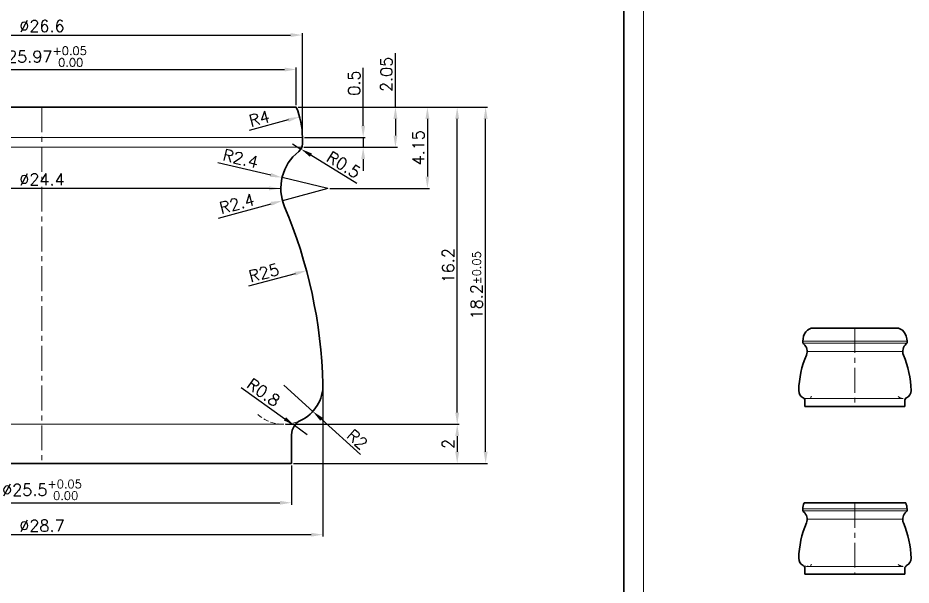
# Model space of a CAD drawing. Extents: x 678 to 1043, y 7 to 427.
# Drawn here: x 815 to 1043.1, y 141.8 to 286.6 of the extents above; entities that cross this region are included whole.
import ezdxf

# ---------------------------------------------------------------- set-up
doc = ezdxf.new("R2010")
doc.units = 0
doc.header["$LTSCALE"] = 0.2
doc.linetypes.add('CENTER', pattern=[50.8, 31.75, -6.35, 6.35, -6.35])
doc.linetypes.add('HIDDEN', pattern=[9.525, 6.35, -3.175])
doc.layers.get('0').update_dxf_attribs({"linetype": 'CONTINUOUS', "lineweight": 15})
doc.layers.get('DEFPOINTS').update_dxf_attribs({"linetype": 'CONTINUOUS'})
for name, color, linetype, lineweight in [('1', 1, 'CENTER', 15), ('2', 2, 'HIDDEN', 15), ('3', 3, 'CONTINUOUS', 35), ('8', 252, 'CONTINUOUS', 15)]:
    doc.layers.add(name, color=color, linetype=linetype, lineweight=lineweight)
doc.styles.add('ROMANS', font='romans.shx')
doc.dimstyles.new('MD1', dxfattribs={"dimtxt": 3, "dimasz": 3, "dimexe": 0.5, "dimexo": 0.5, "dimgap": 0.8, "dimtad": 1, "dimlfac": 0.2, "dimzin": 9, "dimdsep": 46, "dimtxsty": 'ROMANS', "dimcen": 1, "dimclrt": 256, "dimadec": 1, "dimazin": 2, "dimtfac": 1, "dimtmove": 0, "dimatfit": 3, "dimfxl": 1, "dimtolj": 1, "dimtzin": 0, "dimarcsym": 0})
doc.dimstyles.new('MD1$4', dxfattribs={"dimtxt": 3, "dimasz": 3, "dimexe": 0.5, "dimexo": 0.5, "dimgap": 0.8, "dimtad": 1, "dimlfac": 0.2, "dimzin": 9, "dimdsep": 46, "dimtxsty": 'ROMANS', "dimcen": 1, "dimclrt": 256, "dimadec": 1, "dimazin": 2, "dimtfac": 1, "dimtmove": 0, "dimatfit": 3, "dimfxl": 1, "dimtolj": 1, "dimtzin": 0, "dimarcsym": 0})

# ---------------------------------------------------------------- blocks, each defined once
blk = doc.blocks.new('*D3')
at = {"color": 0, "lineweight": -2, "transparency": 16777216}
for p, q in [((883.39, 182.83), (927.67, 182.83)), ((927.17, 179.83), (927.17, 175.83)), ((885.39, 172.83), (927.67, 172.83))]:
    blk.add_line(p, q, dxfattribs=at)
at = {"color": 0, "transparency": 16777216}
for points in [[(927.67, 179.83), (926.67, 179.83), (927.17, 182.83)], [(926.67, 175.83), (927.67, 175.83), (927.17, 172.83)]]:
    blk.add_solid(points, dxfattribs=at)
at = {"layer": 'DEFPOINTS', "color": 0, "transparency": 16777216}
for p in [(882.89, 182.83), (884.89, 172.83), (927.17, 172.83)]:
    blk.add_point(p, dxfattribs=at)
at = {"transparency": 16777216, "insert": (924.87, 177.83), "char_height": 3, "attachment_point": 5, "rotation": 90, "style": 'ROMANS'}
blk.add_mtext('\\A1;2', dxfattribs=at)
blk = doc.blocks.new('*D4')
at = {"color": 0, "lineweight": -2, "transparency": 16777216}
for p, q in [((886.58, 263.83), (927.67, 263.83)), ((927.17, 185.83), (927.17, 260.83)), ((883.39, 182.83), (927.67, 182.83))]:
    blk.add_line(p, q, dxfattribs=at)
at = {"color": 0, "transparency": 16777216}
for points in [[(927.67, 260.83), (926.67, 260.83), (927.17, 263.83)], [(926.67, 185.83), (927.67, 185.83), (927.17, 182.83)]]:
    blk.add_solid(points, dxfattribs=at)
at = {"layer": 'DEFPOINTS', "color": 0, "transparency": 16777216}
for p in [(886.08, 263.83), (927.17, 263.83), (882.89, 182.83)]:
    blk.add_point(p, dxfattribs=at)
at = {"transparency": 16777216, "insert": (924.87, 223.33), "char_height": 3, "attachment_point": 5, "rotation": 90, "style": 'ROMANS'}
blk.add_mtext('\\A1;16.2', dxfattribs=at)
blk = doc.blocks.new('*D5')
at = {"color": 0, "lineweight": -2, "transparency": 16777216}
for p, q in [((886.58, 263.83), (934.93, 263.83)), ((934.43, 175.83), (934.43, 260.83)), ((885.39, 172.83), (934.93, 172.83))]:
    blk.add_line(p, q, dxfattribs=at)
at = {"color": 0, "transparency": 16777216}
for points in [[(934.93, 260.83), (933.93, 260.83), (934.43, 263.83)], [(933.93, 175.83), (934.93, 175.83), (934.43, 172.83)]]:
    blk.add_solid(points, dxfattribs=at)
at = {"layer": 'DEFPOINTS', "color": 0, "transparency": 16777216}
for p in [(886.08, 263.83), (934.43, 263.83), (884.89, 172.83)]:
    blk.add_point(p, dxfattribs=at)
at = {"transparency": 16777216, "insert": (932.13, 218.33), "char_height": 3, "attachment_point": 5, "rotation": 90, "style": 'ROMANS'}
blk.add_mtext('\\A1;18.2{}{\\H0.71x;\\C3;%%p0.05}', dxfattribs=at)
blk = doc.blocks.new('*D6')
at = {"color": 0, "lineweight": -2, "transparency": 16777216}
for p, q in [((757.39, 172.33), (757.39, 162.3)), ((884.89, 172.33), (884.89, 162.3)), ((760.39, 162.8), (881.89, 162.8))]:
    blk.add_line(p, q, dxfattribs=at)
at = {"color": 0, "transparency": 16777216}
for points in [[(760.39, 163.3), (760.39, 162.3), (757.39, 162.8)], [(881.89, 162.3), (881.89, 163.3), (884.89, 162.8)]]:
    blk.add_solid(points, dxfattribs=at)
at = {"layer": 'DEFPOINTS', "color": 0, "transparency": 16777216}
for p in [(757.39, 172.83), (884.89, 172.83), (884.89, 162.8)]:
    blk.add_point(p, dxfattribs=at)
at = {"transparency": 16777216, "insert": (821.14, 166.09), "char_height": 3, "attachment_point": 5, "style": 'ROMANS'}
blk.add_mtext('\\A1;%%c25.5{}{\\H0.71x;\\C3;\\S+0.05^  0.00;}', dxfattribs=at)
blk = doc.blocks.new('*D7')
at = {"color": 0, "lineweight": -2, "transparency": 16777216}
for p, q in [((749.39, 192.33), (749.39, 154.14)), ((892.89, 192.33), (892.89, 154.14)), ((889.89, 154.64), (752.39, 154.64))]:
    blk.add_line(p, q, dxfattribs=at)
at = {"color": 0, "transparency": 16777216}
for points in [[(752.39, 155.14), (752.39, 154.14), (749.39, 154.64)], [(889.89, 154.14), (889.89, 155.14), (892.89, 154.64)]]:
    blk.add_solid(points, dxfattribs=at)
at = {"layer": 'DEFPOINTS', "color": 0, "transparency": 16777216}
for p in [(749.39, 192.83), (892.89, 192.83), (749.39, 154.64)]:
    blk.add_point(p, dxfattribs=at)
at = {"transparency": 16777216, "insert": (821.14, 156.94), "char_height": 3, "attachment_point": 5, "style": 'ROMANS'}
blk.add_mtext('\\A1;%%c28.7', dxfattribs=at)
blk = doc.blocks.new('*D8')
at = {"color": 0, "lineweight": -2, "transparency": 16777216}
for p, q in [((754.64, 256.58), (754.64, 282.74)), ((757.64, 282.24), (884.64, 282.24)), ((887.64, 256.58), (887.64, 282.74))]:
    blk.add_line(p, q, dxfattribs=at)
at = {"color": 0, "transparency": 16777216}
for points in [[(757.64, 282.74), (757.64, 281.74), (754.64, 282.24)], [(884.64, 281.74), (884.64, 282.74), (887.64, 282.24)]]:
    blk.add_solid(points, dxfattribs=at)
at = {"layer": 'DEFPOINTS', "color": 0, "transparency": 16777216}
for p in [(887.64, 282.24), (754.64, 256.08), (887.64, 256.08)]:
    blk.add_point(p, dxfattribs=at)
at = {"transparency": 16777216, "insert": (821.14, 284.54), "char_height": 3, "attachment_point": 5, "style": 'ROMANS'}
blk.add_mtext('\\A1;%%c26.6', dxfattribs=at)
blk = doc.blocks.new('*D9')
at = {"color": 0, "lineweight": -2, "transparency": 16777216}
for p, q in [((756.2, 264.33), (756.2, 273.95)), ((886.08, 264.33), (886.08, 273.95)), ((759.2, 273.45), (883.08, 273.45))]:
    blk.add_line(p, q, dxfattribs=at)
at = {"color": 0, "transparency": 16777216}
for points in [[(759.2, 273.95), (759.2, 272.95), (756.2, 273.45)], [(883.08, 272.95), (883.08, 273.95), (886.08, 273.45)]]:
    blk.add_solid(points, dxfattribs=at)
at = {"layer": 'DEFPOINTS', "color": 0, "transparency": 16777216}
for p in [(886.08, 273.45), (756.2, 263.83), (886.08, 263.83)]:
    blk.add_point(p, dxfattribs=at)
at = {"transparency": 16777216, "insert": (821.14, 276.73), "char_height": 3, "attachment_point": 5, "style": 'ROMANS'}
blk.add_mtext('\\A1;%%c25.97{}{\\H0.71x;\\C3;\\S+0.05^  0.00;}', dxfattribs=at)
blk = doc.blocks.new('*D10')
at = {"color": 0, "lineweight": -2, "transparency": 16777216}
for p, q in [((760.14, 243.58), (760.14, 243.58)), ((879.14, 243.08), (763.14, 243.08)), ((882.14, 243.58), (882.14, 243.58))]:
    blk.add_line(p, q, dxfattribs=at)
at = {"color": 0, "transparency": 16777216}
for points in [[(763.14, 243.58), (763.14, 242.58), (760.14, 243.08)], [(879.14, 242.58), (879.14, 243.58), (882.14, 243.08)]]:
    blk.add_solid(points, dxfattribs=at)
at = {"layer": 'DEFPOINTS', "color": 0, "transparency": 16777216}
for p in [(760.14, 243.08), (760.14, 243.08), (882.14, 243.08)]:
    blk.add_point(p, dxfattribs=at)
at = {"transparency": 16777216, "insert": (821.14, 245.38), "char_height": 3, "attachment_point": 5, "style": 'ROMANS'}
blk.add_mtext('\\A1;%%c24.4', dxfattribs=at)
blk = doc.blocks.new('*D11')
at = {"color": 0, "lineweight": -2, "transparency": 16777216}
for p, q in [((911.4, 263.83), (911.4, 277.58)), ((886.58, 263.83), (911.9, 263.83)), ((911.4, 260.83), (911.4, 256.58)), ((887.99, 253.58), (911.9, 253.58))]:
    blk.add_line(p, q, dxfattribs=at)
at = {"color": 0, "transparency": 16777216}
for points in [[(911.9, 260.83), (910.9, 260.83), (911.4, 263.83)], [(910.9, 256.58), (911.9, 256.58), (911.4, 253.58)]]:
    blk.add_solid(points, dxfattribs=at)
at = {"layer": 'DEFPOINTS', "color": 0, "transparency": 16777216}
for p in [(886.08, 263.83), (887.49, 253.58), (911.4, 253.58)]:
    blk.add_point(p, dxfattribs=at)
at = {"transparency": 16777216, "insert": (909.1, 272.2), "char_height": 3, "attachment_point": 5, "rotation": 90, "style": 'ROMANS'}
blk.add_mtext('\\A1;2.05', dxfattribs=at)
blk = doc.blocks.new('*D12')
at = {"color": 0, "lineweight": -2, "transparency": 16777216}
for p, q in [((903.16, 259.08), (903.16, 273.91)), ((888.14, 256.08), (903.66, 256.08)), ((903.16, 256.08), (903.16, 253.58)), ((887.99, 253.58), (903.66, 253.58)), ((903.16, 250.58), (903.16, 247.58))]:
    blk.add_line(p, q, dxfattribs=at)
at = {"color": 0, "transparency": 16777216}
for points in [[(902.66, 259.08), (903.66, 259.08), (903.16, 256.08)], [(903.66, 250.58), (902.66, 250.58), (903.16, 253.58)]]:
    blk.add_solid(points, dxfattribs=at)
at = {"layer": 'DEFPOINTS', "color": 0, "transparency": 16777216}
for p in [(887.64, 256.08), (887.49, 253.58), (903.16, 253.58)]:
    blk.add_point(p, dxfattribs=at)
at = {"transparency": 16777216, "insert": (900.86, 269.97), "char_height": 3, "attachment_point": 5, "rotation": 90, "style": 'ROMANS'}
blk.add_mtext('\\A1;0.5', dxfattribs=at)
blk = doc.blocks.new('*D13')
at = {"color": 0, "lineweight": -2, "transparency": 16777216}
for p, q in [((886.58, 263.83), (920.06, 263.83)), ((919.56, 260.83), (919.56, 246.08)), ((894.64, 243.08), (920.06, 243.08))]:
    blk.add_line(p, q, dxfattribs=at)
at = {"color": 0, "transparency": 16777216}
for points in [[(920.06, 260.83), (919.06, 260.83), (919.56, 263.83)], [(919.06, 246.08), (920.06, 246.08), (919.56, 243.08)]]:
    blk.add_solid(points, dxfattribs=at)
at = {"layer": 'DEFPOINTS', "color": 0, "transparency": 16777216}
for p in [(886.08, 263.83), (894.14, 243.08), (919.56, 243.08)]:
    blk.add_point(p, dxfattribs=at)
at = {"transparency": 16777216, "insert": (917.26, 253.46), "char_height": 3, "attachment_point": 5, "rotation": 90, "style": 'ROMANS'}
blk.add_mtext('\\A1;4.15', dxfattribs=at)
blk = doc.blocks.new('*D14')
at = {"color": 0, "lineweight": -2, "transparency": 16777216}
blk.add_line((884.04, 260.55), (874.08, 257.84), dxfattribs=at)
at = {"color": 0, "transparency": 16777216}
blk.add_solid([(884.17, 260.07), (883.91, 261.03), (886.94, 261.34)], dxfattribs=at)
at = {"layer": 'DEFPOINTS', "color": 0, "transparency": 16777216}
for p in [(886.94, 261.34), (867.64, 256.08)]:
    blk.add_point(p, dxfattribs=at)
at = {"transparency": 16777216, "insert": (876.65, 260.92), "char_height": 3, "attachment_point": 5, "rotation": 15.2411, "style": 'ROMANS'}
blk.add_mtext('\\A1;R4', dxfattribs=at)
blk = doc.blocks.new('*D15')
at = {"color": 0, "lineweight": -2, "transparency": 16777216}
for p, q in [((866.02, 249.7), (879.54, 246.52)), ((894.14, 243.08), (882.46, 245.83))]:
    blk.add_line(p, q, dxfattribs=at)
at = {"color": 0, "transparency": 16777216}
blk.add_solid([(879.43, 246.03), (879.66, 247.01), (882.46, 245.83)], dxfattribs=at)
at = {"layer": 'DEFPOINTS', "color": 0, "transparency": 16777216}
for p in [(882.46, 245.83), (894.14, 243.08)]:
    blk.add_point(p, dxfattribs=at)
at = {"transparency": 16777216, "insert": (871.85, 250.7), "char_height": 3, "attachment_point": 5, "rotation": 346.7468, "style": 'ROMANS'}
blk.add_mtext('\\A1;R2.4', dxfattribs=at)
blk = doc.blocks.new('*D16')
at = {"color": 0, "lineweight": -2, "transparency": 16777216}
for p, q in [((894.14, 243.08), (882.56, 239.94)), ((866.26, 235.52), (879.66, 239.15))]:
    blk.add_line(p, q, dxfattribs=at)
at = {"color": 0, "transparency": 16777216}
blk.add_solid([(879.8, 238.67), (879.53, 239.64), (882.56, 239.94)], dxfattribs=at)
at = {"layer": 'DEFPOINTS', "color": 0, "transparency": 16777216}
for p in [(894.14, 243.08), (882.56, 239.94)]:
    blk.add_point(p, dxfattribs=at)
at = {"transparency": 16777216, "insert": (870.91, 239.16), "char_height": 3, "attachment_point": 5, "rotation": 15.1824, "style": 'ROMANS'}
blk.add_mtext('\\A1;R2.4', dxfattribs=at)
blk = doc.blocks.new('*D17')
at = {"color": 0, "lineweight": -2, "transparency": 16777216}
for p, q in [((885.14, 254.45), (887.27, 253.14)), ((901.52, 244.34), (889.82, 251.56))]:
    blk.add_line(p, q, dxfattribs=at)
at = {"color": 0, "transparency": 16777216}
blk.add_solid([(890.08, 251.99), (889.56, 251.14), (887.27, 253.14)], dxfattribs=at)
at = {"layer": 'DEFPOINTS', "color": 0, "transparency": 16777216}
for p in [(885.14, 254.45), (887.27, 253.14)]:
    blk.add_point(p, dxfattribs=at)
at = {"transparency": 16777216, "insert": (898.15, 249.12), "char_height": 3, "attachment_point": 5, "rotation": 328.3119, "style": 'ROMANS'}
blk.add_mtext('\\A1;R0.5', dxfattribs=at)
blk = doc.blocks.new('*D18')
at = {"color": 0, "lineweight": -2, "transparency": 16777216}
blk.add_line((885.79, 221.3), (873.9, 218.12), dxfattribs=at)
at = {"color": 0, "transparency": 16777216}
blk.add_solid([(885.92, 220.82), (885.66, 221.78), (888.69, 222.07)], dxfattribs=at)
at = {"layer": 'DEFPOINTS', "color": 0, "transparency": 16777216}
for p in [(888.69, 222.07), (767.93, 189.79)]:
    blk.add_point(p, dxfattribs=at)
at = {"transparency": 16777216, "insert": (877.8, 221.54), "char_height": 3, "attachment_point": 5, "rotation": 14.968, "style": 'ROMANS'}
blk.add_mtext('\\A1;R25', dxfattribs=at)
blk = doc.blocks.new('*D19')
at = {"color": 0, "lineweight": -2, "transparency": 16777216}
for p, q in [((872, 192.22), (883.19, 184.25)), ((888.89, 180.18), (885.63, 182.51))]:
    blk.add_line(p, q, dxfattribs=at)
at = {"color": 0, "transparency": 16777216}
blk.add_solid([(882.9, 183.84), (883.48, 184.65), (885.63, 182.51)], dxfattribs=at)
at = {"layer": 'DEFPOINTS', "color": 0, "transparency": 16777216}
for p in [(885.63, 182.51), (888.89, 180.18)]:
    blk.add_point(p, dxfattribs=at)
at = {"transparency": 16777216, "insert": (877.71, 190.98), "char_height": 3, "attachment_point": 5, "rotation": 324.5165, "style": 'ROMANS'}
blk.add_mtext('\\A1;R0.8', dxfattribs=at)
blk = doc.blocks.new('*D20')
at = {"color": 0, "lineweight": -2, "transparency": 16777216}
for p, q in [((882.89, 192.83), (890.31, 186.13)), ((892.53, 184.11), (902.49, 175.11))]:
    blk.add_line(p, q, dxfattribs=at)
at = {"color": 0, "transparency": 16777216}
blk.add_solid([(892.87, 184.48), (892.2, 183.74), (890.31, 186.13)], dxfattribs=at)
at = {"layer": 'DEFPOINTS', "color": 0, "transparency": 16777216}
for p in [(882.89, 192.83), (890.31, 186.13)]:
    blk.add_point(p, dxfattribs=at)
at = {"transparency": 16777216, "insert": (901.64, 178.98), "char_height": 3, "attachment_point": 5, "rotation": 317.8791, "style": 'ROMANS'}
blk.add_mtext('\\A1;R2', dxfattribs=at)

msp = doc.modelspace()

# ---------------------------------------------------------------- linework, layer by layer
at = {"linetype": 'ByBlock'}
msp.add_line((974.719, 6.758), (974.719, 426.758), dxfattribs=at)
at = {"layer": '1'}
for p, q in [((821.141, 263.832), (821.141, 172.832)), ((1028.722, 207.412), (1028.722, 187.412)), ((1028.722, 162.756), (1028.722, 144.556))]:
    msp.add_line(p, q, dxfattribs=at)
at = {"layer": '2'}
for centre, radius, start, end in [((1016.372, 191.412), 2, 244.62307, 311.44824), ((1041.072, 191.412), 2, 228.55176, 295.37693), ((882.891, 192.832), 10, 228.55176, 295.37693), ((1016.372, 148.556), 2, 244.62307, 311.44824), ((1041.072, 148.556), 2, 228.55176, 295.37693)]:
    msp.add_arc(centre, radius, start, end, dxfattribs=at)
at = {"layer": '3', "linetype": 'ByBlock'}
msp.add_line((969.719, 11.758), (969.719, 421.758), dxfattribs=at)
at = {"layer": '3'}
for p, q in [((821.141, 263.832), (756.204, 263.832)), ((821.141, 263.832), (886.078, 263.832)), ((887.641, 254.451), (887.641, 256.082)), ((1028.722, 207.412), (1018.134, 207.412)), ((1028.722, 207.412), (1039.309, 207.412)), ((1015.422, 203.736), (1015.422, 204.062)), ((1042.022, 203.736), (1042.022, 204.062)), ((1015.972, 187.412), (1015.972, 188.882)), ((1028.722, 187.412), (1015.972, 187.412)), ((1028.722, 187.412), (1041.472, 187.412)), ((1041.472, 187.412), (1041.472, 188.882)), ((884.891, 172.832), (884.891, 180.183)), ((821.141, 172.832), (757.391, 172.832)), ((821.141, 172.832), (884.891, 172.832)), ((1028.722, 162.756), (1015.734, 162.756)), ((1028.722, 162.756), (1041.709, 162.756)), ((1015.422, 160.88), (1015.422, 161.206)), ((1042.022, 160.88), (1042.022, 161.206)), ((1015.972, 144.556), (1015.972, 146.026)), ((1041.472, 144.556), (1041.472, 146.026)), ((1028.722, 144.556), (1015.972, 144.556)), ((1028.722, 144.556), (1041.472, 144.556))]:
    msp.add_line(p, q, dxfattribs=at)
for centre, radius, start, end in [((867.641, 256.082), 20, 0, 22.79903), ((885.141, 254.451), 2.5, 308.36651, 0), ((894.141, 243.082), 12, 128.36651, 202.89211), ((767.931, 189.79), 125, 1.51607, 22.89211), ((1019.422, 204.062), 4, 143.57643, 180), ((1018.134, 205.012), 2.4, 90, 143.57643), ((1039.309, 205.012), 2.4, 36.42357, 90), ((1038.022, 204.062), 4, 0, 36.42357), ((1015.922, 203.736), 0.5, 180, 231.63349), ((1014.122, 201.462), 2.4, 337.10789, 51.63349), ((1043.322, 201.462), 2.4, 128.36651, 202.89211), ((1041.522, 203.736), 0.5, 308.36651, 0), ((1039.364, 190.803), 25, 157.10789, 178.48393), ((1018.08, 190.803), 25, 1.51607, 22.89211), ((882.891, 192.832), 10, 295.37693, 1.51607), ((1016.372, 191.412), 2, 178.48393, 244.62307), ((1015.172, 188.882), 0.8, 0, 64.62307), ((1042.272, 188.882), 0.8, 115.37693, 180), ((1041.072, 191.412), 2, 295.37693, 1.51607), ((888.891, 180.183), 4, 115.37693, 180), ((1019.422, 161.206), 4, 157.20097, 180), ((1038.022, 161.206), 4, 0, 22.79903), ((1015.922, 160.88), 0.5, 180, 231.63349), ((1014.122, 158.606), 2.4, 337.10789, 51.63349), ((1043.322, 158.606), 2.4, 128.36651, 202.89211), ((1041.522, 160.88), 0.5, 308.36651, 0), ((1039.364, 147.947), 25, 157.10789, 178.48393), ((1018.08, 147.947), 25, 1.51607, 22.89211), ((1016.372, 148.556), 2, 178.48393, 244.62307), ((1041.072, 148.556), 2, 295.37693, 1.51607), ((1015.172, 146.026), 0.8, 0, 64.62307), ((1042.272, 146.026), 0.8, 115.37693, 180)]:
    msp.add_arc(centre, radius, start, end, dxfattribs=at)
at = {"layer": '8'}
for p, q in [((754.641, 256.082), (821.141, 256.082)), ((887.641, 256.082), (821.141, 256.082)), ((821.141, 253.582), (754.797, 253.582)), ((821.141, 253.582), (887.485, 253.582)), ((821.141, 243.082), (760.141, 243.082)), ((821.141, 243.082), (882.141, 243.082)), ((1015.422, 204.062), (1028.722, 204.062)), ((1028.722, 203.562), (1015.453, 203.562)), ((1042.022, 204.062), (1028.722, 204.062)), ((1028.722, 203.562), (1041.991, 203.562)), ((1028.722, 201.462), (1016.522, 201.462)), ((1028.722, 201.462), (1040.922, 201.462)), ((1028.722, 189.412), (1016.372, 189.412)), ((1028.722, 189.412), (1041.072, 189.412)), ((821.141, 182.832), (759.391, 182.832)), ((821.141, 182.832), (882.891, 182.832)), ((1015.422, 161.206), (1028.722, 161.206)), ((1028.722, 160.706), (1015.453, 160.706)), ((1042.022, 161.206), (1028.722, 161.206)), ((1028.722, 160.706), (1041.991, 160.706)), ((1028.722, 158.606), (1016.522, 158.606)), ((1028.722, 158.606), (1040.922, 158.606)), ((1028.722, 146.556), (1016.372, 146.556)), ((1028.722, 146.556), (1041.072, 146.556))]:
    msp.add_line(p, q, dxfattribs=at)

# ---------------------------------------------------------------- dimensions: what is measured, and where the dimension line sits
for base, p1, p2, text, override, picture, middle in [((887.641, 282.242), (754.641, 256.082), (887.641, 256.082), '%%c<>', {"dimdec": 1}, '*D8', (821.141, 284.542)), ((886.078, 273.448), (756.204, 263.832), (886.078, 263.832), '<>{}{\\H0.71x;\\C3;\\S+0.05^  0.00;}', {"dimpost": '%%c<>', "dimtp": 0.05, "dimtm": 0}, '*D9', (821.141, 276.733)), ((749.391, 154.642), (892.891, 192.832), (749.391, 192.832), '%%c<>', {"dimdec": 1}, '*D7', (821.141, 156.942)), ((884.891, 162.801), (757.391, 172.832), (884.891, 172.832), '%%c<>{}{\\H0.71x;\\C3;\\S+0.05^  0.00;}', {"dimtp": 0.05, "dimtm": 0}, '*D6', (821.141, 166.086))]:
    dim = msp.add_linear_dim(base=base, p1=p1, p2=p2, text=text, dimstyle='MD1', override=override)
    dim.commit()
    dim.dimension.update_dxf_attribs({"geometry": picture, "text_midpoint": middle})
for base, p1, picture, middle in [((911.404, 253.582), (886.078, 263.832), '*D11', (911.404, 272.204)), ((903.159, 253.582), (887.641, 256.082), '*D12', (903.159, 269.968))]:
    dim = msp.add_linear_dim(base=base, p1=p1, p2=(887.485, 253.582), angle=90, dimstyle='MD1')
    dim.commit()
    dim.dimension.update_dxf_attribs({"geometry": picture, "text_midpoint": middle, "dimtype": 160})
for center, mpoint, picture, middle in [((867.641, 256.082), (886.937, 261.34), '*D14', (877.259, 258.703)), ((767.931, 189.79), (888.69, 222.075), '*D18', (878.394, 219.322)), ((882.891, 192.832), (890.308, 186.126), '*D20', (900.097, 177.274))]:
    dim = msp.add_radius_dim(center=center, mpoint=mpoint, dimstyle='MD1$4')
    dim.commit()
    dim.dimension.update_dxf_attribs({"geometry": picture, "text_midpoint": middle, "dimtype": 164})
dim = msp.add_linear_dim(base=(927.175, 263.832), p1=(882.891, 182.832), p2=(886.078, 263.832), angle=90, dimstyle='MD1', override={"dimdec": 1, "dimtp": 0.05, "dimtm": 0})
dim.commit()
dim.dimension.update_dxf_attribs({"geometry": '*D4', "text_midpoint": (927.175, 223.332), "dimtype": 160})
dim = msp.add_linear_dim(base=(934.427, 263.832), p1=(884.891, 172.832), p2=(886.078, 263.832), angle=90, text='<>{}{\\H0.71x;\\C3;%%p0.05}', dimstyle='MD1', override={"dimdec": 1, "dimtp": 0.05, "dimtm": 0.05})
dim.commit()
dim.dimension.update_dxf_attribs({"geometry": '*D5', "text_midpoint": (934.427, 218.332), "dimtype": 160})
dim = msp.add_linear_dim(base=(919.556, 243.082), p1=(886.078, 263.832), p2=(894.141, 243.082), angle=90, dimstyle='MD1')
dim.commit()
dim.dimension.update_dxf_attribs({"geometry": '*D13', "text_midpoint": (917.256, 253.457)})
for center, mpoint, picture, middle in [((894.141, 243.082), (882.461, 245.834), '*D15', (871.85, 250.696)), ((885.141, 254.451), (887.268, 253.138), '*D17', (898.153, 249.122)), ((894.141, 243.082), (882.56, 239.94), '*D16', (870.914, 239.163)), ((888.891, 180.183), (885.634, 182.505), '*D19', (877.709, 190.979))]:
    dim = msp.add_radius_dim(center=center, mpoint=mpoint, dimstyle='MD1$4')
    dim.commit()
    dim.dimension.update_dxf_attribs({"geometry": picture, "text_midpoint": middle})
dim = msp.add_linear_dim(base=(760.141, 243.082), p1=(882.141, 243.082), p2=(760.141, 243.082), dimstyle='MD1', override={"dimpost": '%%c<>'})
dim.commit()
dim.dimension.update_dxf_attribs({"geometry": '*D10', "text_midpoint": (821.141, 245.382)})
dim = msp.add_linear_dim(base=(927.175, 172.832), p1=(882.891, 182.832), p2=(884.891, 172.832), angle=90, dimstyle='MD1', override={"dimdec": 1, "dimtp": 0.05})
dim.commit()
dim.dimension.update_dxf_attribs({"geometry": '*D3', "text_midpoint": (924.875, 177.832)})

doc.saveas('drawing.dxf')
